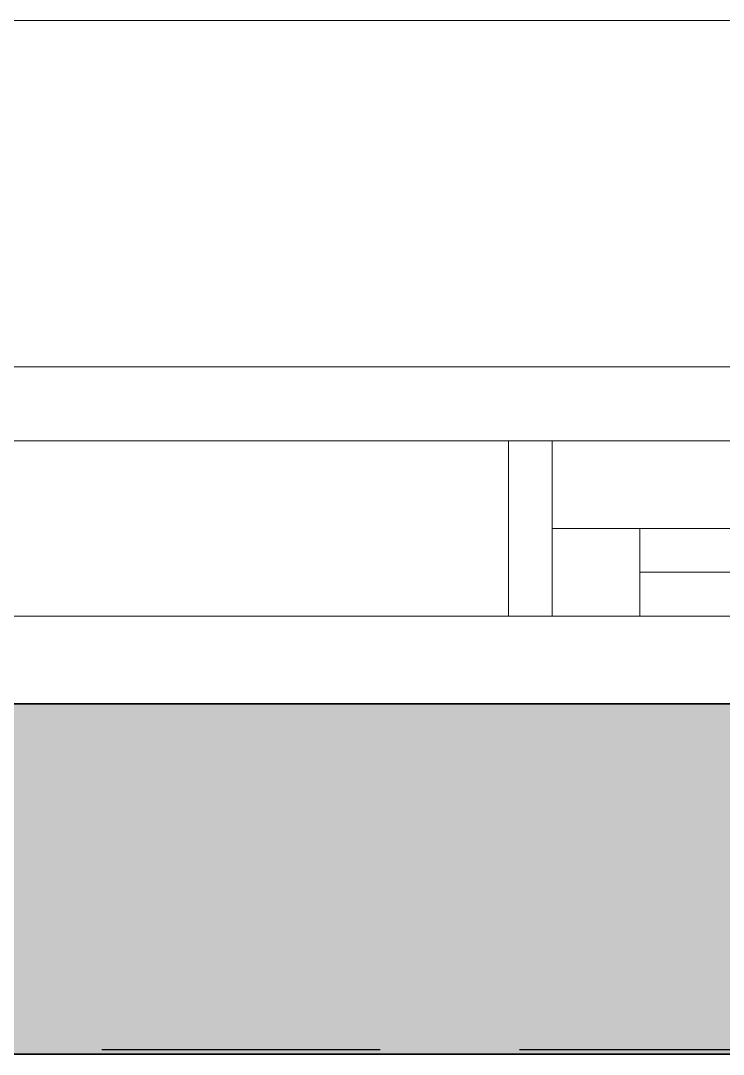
# Model space of a CAD drawing. Header units: inches. Extents: x -12418 to 57169, y -29325 to 19878.
# Drawn here: x 22585 to 22985, y -1197 to -608 of the extents above; entities that cross this region are included whole.
import ezdxf

# ---------------------------------------------------------------- set-up
doc = ezdxf.new("R2010")
doc.units = ezdxf.units.IN
doc.header["$LTSCALE"] = 25
doc.header["$MEASUREMENT"] = 0
doc.linetypes.add('DASHDOT', pattern=[25.4, 12.7, -6.35, 0, -6.35])
doc.linetypes.add('HIDDEN', pattern=[9.525, 6.35, -3.175])
doc.layers.get('0').update_dxf_attribs({"color": 8})
for name, color, linetype, lineweight in [('00-Ground Floor$0$Aluminum', 251, 'Continuous', 5), ('00-Ground Floor$0$LOADING', 253, 'Continuous', 5), ('00-Ground Floor$0$Walls', 251, 'Continuous', 5), ('E-LITE-CLNG-CNDT', 6, 'DASHDOT', 35), ('E-POWR-FLOR-CNDT', 6, 'HIDDEN', 25), ('T-CABL-TRAY', 251, 'Continuous', 35)]:
    doc.layers.add(name, color=color, linetype=linetype, lineweight=lineweight)

# ---------------------------------------------------------------- blocks, each defined once
blk = doc.blocks.new('00-Ground Floor$0$GF21008-P')
at = {"layer": '00-Ground Floor$0$LOADING'}
for p, q in [((-0.77088, 0), (0.79062, 0)), ((-0.7767, -0.1974), (0.79645, -0.1974))]:
    blk.add_line(p, q, dxfattribs=at)
blk = doc.blocks.new('00-Ground Floor$0$A$C37be4daf')
at = {"layer": '00-Ground Floor$0$Aluminum'}
for p, q in [((1416.01, 598.24), (216.01, 598.24)), ((1341.01, 548.24), (1341.01, 598.24)), ((1391.01, 498.24), (1391.01, 598.24)), ((291.01, 573.24), (1341.01, 573.24)), ((1391.01, 548.24), (241.01, 548.24)), ((1416.01, 498.24), (216.01, 498.24))]:
    blk.add_line(p, q, dxfattribs=at)
at = {"layer": '00-Ground Floor$0$Walls'}
blk.add_line((1416.01, 498.24), (1416.01, 598.24), dxfattribs=at)
blk = doc.blocks.new('00-Ground Floor')
at = {"layer": '00-Ground Floor$0$Walls'}
for p, q in [((21497.93, -847.43, 0), (25427.93, -847.43, 0)), ((17732.93, -947.43, 0), (43417.93, -947.43, 0))]:
    blk.add_line(p, q, dxfattribs=at)
at = {"rotation": 180}
blk.add_blockref('00-Ground Floor$0$A$C37be4daf', (24278.94, -349.19, 0), dxfattribs=at)
at = {"layer": '00-Ground Floor$0$LOADING', "xscale": 1000, "yscale": 1000, "zscale": 1000, "rotation": 179.9999999999998}
blk.add_blockref('00-Ground Floor$0$GF21008-P', (23006.49, -805.26), dxfattribs=at)
blk = doc.blocks.new('*U81')
at = {"lineweight": 0}
h = blk.add_hatch(dxfattribs=at)
h.set_pattern_fill('HEX', color=253, scale=8, angle=180, style=0)
h.set_pattern_definition([(180, (-19374.527, -2e-10), (6e-13, -43.99409), [25.4, -50.8]), (300, (-19374.527, -2e-10), (38.1, 21.99705), [25.4, -50.8]), (240, (-19399.927, -2e-10), (38.1, -21.99705), [25.4, -50.8])])
h.paths.add_polyline_path([(-3876.79, 200), (-3876.79, 0), (0, 0), (0, 200)])
at = {"color": 0}
for p, q in [((0, 200), (-3876.79, 200)), ((0, 0), (-3876.79, 0))]:
    blk.add_line(p, q, dxfattribs=at)
blk = doc.blocks.new('A$C767e6835')
at = {"layer": 'T-CABL-TRAY', "linetype": 'Continuous', "rotation": 180}
blk.add_blockref('*U81', (-526.79, 1850), dxfattribs=at)

msp = doc.modelspace()

# ---------------------------------------------------------------- linework, layer by layer
at = {"layer": 'E-POWR-FLOR-CNDT', "elevation": 0}
msp.add_lwpolyline([(25056.69, -1071.17), (24932.94, -1194.91), (15427.92, -1194.91), (15304.17, -1071.17)], dxfattribs=at)

# ---------------------------------------------------------------- block references
at = {"layer": 'E-LITE-CLNG-CNDT'}
msp.add_blockref('00-Ground Floor', (0, 0), dxfattribs=at)
at = {"layer": 'E-POWR-FLOR-CNDT'}
msp.add_blockref('A$C767e6835', (20099.51, -2847.43, 0.4), dxfattribs=at)

doc.saveas('drawing.dxf')
